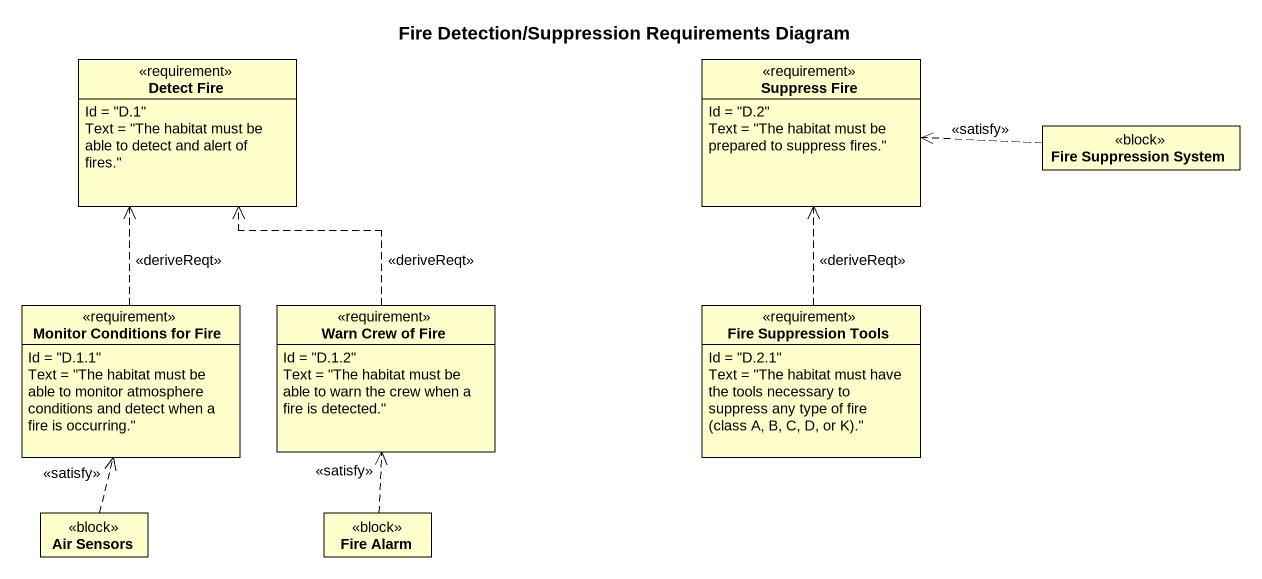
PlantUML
@startuml
title Fire Detection/Suppression Requirements Diagram
hide circle
hide empty members
class "Detect Fire" as Detect_Fire <<requirement>> {
  Id = "D.1"
  Text = "The habitat must be able to detect and alert of fires."
}
class "Suppress Fire" as Suppress_Fire <<requirement>> {
  Id = "D.2"
  Text = "The habitat must be prepared to suppress fires."
}
class "Fire Suppression System" as Fire_Suppression_System <<block>>
class "Monitor Conditions for Fire" as Monitor_Conditions_for_Fire <<requirement>> {
  Id = "D.1.1"
  Text = "The habitat must be able to monitor atmosphere conditions and detect when a fire is occurring."
}
class "Warn Crew of Fire" as Warn_Crew_of_Fire <<requirement>> {
  Id = "D.1.2"
  Text = "The habitat must be able to warn the crew when a fire is detected."
}
class "Fire Suppression Tools" as Fire_Suppression_Tools <<requirement>> {
  Id = "D.2.1"
  {field} Text = "The habitat must have the tools necessary to suppress any type of fire (class A, B, C, D, or K)."
}
class "Air Sensors" as Air_Sensors <<block>>
class "Fire Alarm" as Fire_Alarm <<block>>
Fire_Suppression_System .left.> Suppress_Fire : <<satisfy>>
Monitor_Conditions_for_Fire .up.> Detect_Fire : <<deriveReqt>>
Warn_Crew_of_Fire .up.> Detect_Fire : <<deriveReqt>>
Fire_Suppression_Tools .up.> Suppress_Fire : <<deriveReqt>>
Air_Sensors .up.> Monitor_Conditions_for_Fire : <<satisfy>>
Fire_Alarm .up.> Warn_Crew_of_Fire : <<satisfy>>
@enduml
